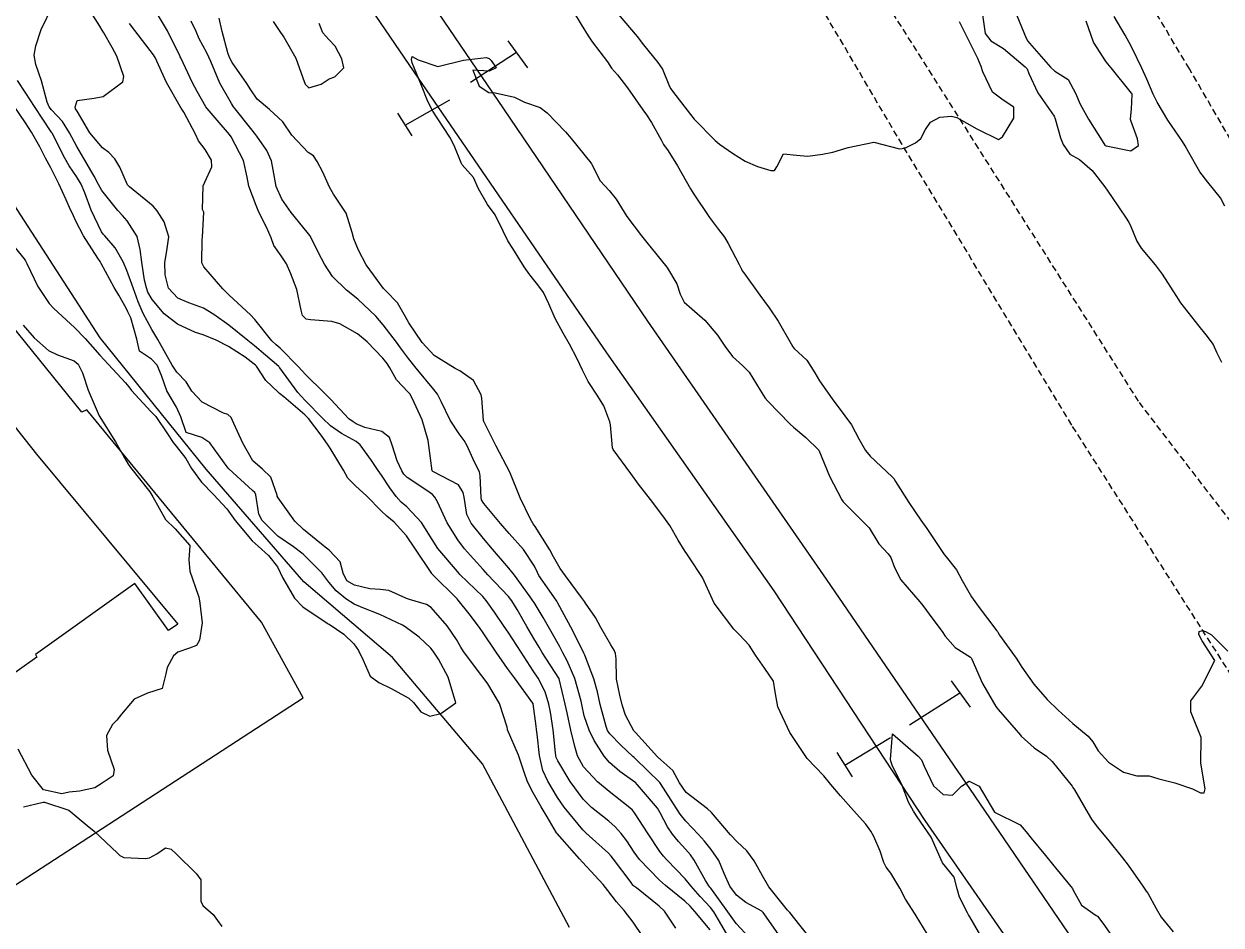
# Model space of a CAD drawing. Header units: metres. Extents: x 292545 to 299085, y 7450245 to 7463078.
# Drawn here: x 298297.5 to 298390.6, y 7451514.4 to 7451584.5 of the extents above; entities that cross this region are included whole.
import ezdxf

# ---------------------------------------------------------------- set-up
doc = ezdxf.new("R2010")
doc.units = ezdxf.units.M
doc.linetypes.add('DASHED', pattern=[0.75, 0.5, -0.25])
for name, color, linetype in [('Curvas de Nivel 1m', 11, 'Continuous'), ('Curvas de Nivel 5m', 15, 'Continuous'), ('Edificações', 30, 'Continuous'), ('Hidrografia', 140, 'Continuous'), ('Linha Férrea', 20, 'Continuous'), ('Pórtico', 62, 'Continuous'), ('Vias Secundárias', 230, 'DASHED')]:
    doc.layers.add(name, color=color, linetype=linetype)

msp = doc.modelspace()

# ---------------------------------------------------------------- linework, layer by layer
at = {"layer": 'Curvas de Nivel 1m', "flags": 128}
for points, elevation in [([(298348.165, 7451514.145), (298347.285, 7451515.466), (298346.877, 7451515.861), (298345.113, 7451517.266), (298344.892, 7451517.438), (298344.868, 7451517.466), (298344.844, 7451517.491), (298344.701, 7451517.688), (298343.315, 7451519.514), (298343.145, 7451519.737), (298342.928, 7451519.983), (298341.188, 7451521.538), (298340.945, 7451521.791), (298339.497, 7451523.555), (298338.974, 7451524.314), (298338.219, 7451525.572), (298337.838, 7451526.414), (298337.565, 7451527.582), (298337.384, 7451529.239), (298337.347, 7451529.585), (298337.312, 7451529.853), (298337.087, 7451531.59), (298337.08, 7451531.607), (298337.063, 7451531.638), (298335.617, 7451533.605), (298335.094, 7451534.346), (298334.192, 7451535.619), (298333.128, 7451537.18), (298332.957, 7451537.459), (298332.836, 7451537.634), (298332.089, 7451538.593), (298331.231, 7451539.659), (298331.154, 7451539.746), (298329.229, 7451541.68), (298329.183, 7451541.732), (298327.862, 7451543.693), (298327.217, 7451544.663), (298326.257, 7451545.715), (298325.697, 7451546.183), (298325.242, 7451546.608), (298324.148, 7451547.741), (298323.261, 7451548.54), (298322.656, 7451549.148), (298322.331, 7451549.764), (298321.298, 7451551.483), (298321.091, 7451551.782), (298320.598, 7451552.499), (298319.596, 7451553.797), (298319.327, 7451554.077), (298317.682, 7451555.482), (298317.352, 7451555.742), (298317.248, 7451555.822), (298316.27, 7451556.745), (298315.55, 7451557.847), (298315.469, 7451557.944), (298315.375, 7451558.019), (298314.678, 7451558.559), (298313.388, 7451559.398), (298312.417, 7451559.88), (298311.399, 7451560.285), (298310.813, 7451560.487), (298309.411, 7451561.116), (298308.381, 7451561.93), (298307.434, 7451563.03), (298307.112, 7451563.618), (298306.991, 7451563.945), (298306.84, 7451564.558), (298306.639, 7451565.948), (298306.503, 7451566.929), (298306.269, 7451567.952), (298305.505, 7451569.159), (298305.13, 7451569.586), (298304.781, 7451569.971), (298303.536, 7451571.51), (298303.259, 7451571.993), (298302.922, 7451572.624), (298302.132, 7451574.004), (298301.577, 7451574.953), (298301.007, 7451576.019), (298300.464, 7451576.889), (298299.611, 7451577.805), (298299.427, 7451578.042), (298299.274, 7451578.386), (298298.838, 7451580.048), (298298.384, 7451581.321), (298298.257, 7451582.051), (298298.4, 7451582.779), (298298.807, 7451584.043), (298299.702, 7451585.912)], 702), ([(298350.852, 7451514.003), (298349.66, 7451515.438), (298349.283, 7451515.849), (298348.881, 7451516.231), (298347.365, 7451517.465), (298346.899, 7451517.872), (298345.345, 7451519.486), (298344.928, 7451520.039), (298344.362, 7451520.924), (298343.912, 7451521.505), (298343.448, 7451522.013), (298342.952, 7451522.458), (298341.603, 7451523.534), (298340.972, 7451524.161), (298339.969, 7451525.55), (298339.009, 7451527.15), (298338.874, 7451527.424), (298338.836, 7451527.563), (298338.814, 7451527.765), (298338.624, 7451529.566), (298338.424, 7451530.937), (298338.309, 7451531.571), (298338.019, 7451532.522), (298337.456, 7451533.584), (298337.091, 7451534.144), (298336.144, 7451535.6), (298335.129, 7451537.171), (298334.834, 7451537.613), (298334.127, 7451538.636), (298333.422, 7451539.627), (298333.157, 7451539.932), (298331.384, 7451541.657), (298331.286, 7451541.761), (298331.185, 7451541.871), (298329.668, 7451543.675), (298329.213, 7451544.38), (298328.389, 7451545.688), (298327.245, 7451546.902), (298326.818, 7451547.276), (298326.415, 7451547.713), (298325.93, 7451548.39), (298325.269, 7451549.367), (298325.024, 7451549.732), (298324.511, 7451550.511), (298323.62, 7451551.747), (298323.305, 7451551.991), (298322.158, 7451552.614), (298321.317, 7451553.206), (298320.721, 7451553.786), (298319.344, 7451555.198), (298318.782, 7451555.806), (298317.372, 7451557.72), (298317.33, 7451557.779), (298317.285, 7451557.821), (298316.263, 7451558.718), (298315.389, 7451559.425), (298314.875, 7451559.855), (298313.411, 7451561.054), (298312.238, 7451561.882), (298311.428, 7451562.36), (298310.304, 7451562.779), (298309.435, 7451563.143), (298308.706, 7451563.927), (298308.44, 7451564.949), (298308.437, 7451565.93), (298308.591, 7451566.82), (298308.739, 7451567.928), (298308.361, 7451569.075), (298307.839, 7451569.937), (298307.518, 7451570.309), (298305.683, 7451571.816), (298305.543, 7451571.938), (298305.526, 7451571.96), (298304.916, 7451573.329), (298304.525, 7451573.976), (298304.059, 7451574.474), (298303.576, 7451574.835), (298302.602, 7451576), (298301.61, 7451577.683), (298301.483, 7451577.883), (298301.438, 7451578.013), (298301.618, 7451578.523), (298302.925, 7451578.691), (298303.621, 7451578.829), (298305.15, 7451579.967), (298305.227, 7451580.378), (298304.691, 7451581.975), (298304.325, 7451582.636), (298303.681, 7451583.776), (298303.563, 7451583.991), (298303.365, 7451584.314), (298302.279, 7451586.004)], 703), ([(298340.138, 7451585.556), (298340.818, 7451584.423), (298341.345, 7451583.543), (298341.676, 7451583.093), (298342.848, 7451581.522), (298343.18, 7451581.048), (298343.643, 7451580.512), (298344.413, 7451579.502), (298345.616, 7451577.794), (298345.747, 7451577.621), (298345.839, 7451577.487), (298346.272, 7451576.811), (298347.028, 7451575.468), (298347.22, 7451575.106), (298347.574, 7451574.596), (298348.297, 7451573.453), (298349.329, 7451571.649), (298349.456, 7451571.441), (298349.532, 7451571.322), (298350.801, 7451569.427), (298351.504, 7451568.481), (298351.972, 7451567.887), (298352.259, 7451567.409), (298353.093, 7451565.771), (298353.282, 7451565.393), (298353.343, 7451565.273), (298353.46, 7451565.108), (298354.703, 7451563.377), (298355.433, 7451562.384), (298356.148, 7451561.363), (298357.151, 7451559.598), (298357.29, 7451559.351), (298357.392, 7451559.231), (298358.36, 7451558.313), (298359.001, 7451557.326), (298359.364, 7451556.718), (298360.346, 7451555.31), (298361.33, 7451554.002), (298361.842, 7451553.295), (298362.401, 7451552.2), (298362.939, 7451551.284), (298363.296, 7451550.843), (298365.002, 7451549.254), (298365.127, 7451549.108), (298365.269, 7451548.881), (298366.304, 7451547.239), (298367.232, 7451545.866), (298367.692, 7451545.225), (298368.74, 7451543.682), (298369.056, 7451543.211), (298369.201, 7451543.025), (298370.009, 7451542.016), (298370.447, 7451541.191), (298371.164, 7451539.909), (298371.683, 7451539.175), (298373.134, 7451537.277), (298373.188, 7451537.214), (298373.222, 7451537.159), (298373.365, 7451536.921), (298374.649, 7451535.137), (298374.831, 7451534.865), (298375.096, 7451534.444), (298376.027, 7451533.121), (298377.071, 7451531.936), (298377.916, 7451531.101), (298379.047, 7451530.06), (298380.25, 7451529.072), (298380.603, 7451528.641), (298381.022, 7451527.923), (298381.826, 7451527.052), (298383.005, 7451526.268), (298384.032, 7451526.001), (298385.003, 7451525.994), (298385.75, 7451525.758), (298386.99, 7451525.451), (298388.361, 7451524.976), (298388.98, 7451524.662), (298389.28, 7451524.667), (298389.352, 7451524.966), (298389.013, 7451526.97), (298389.033, 7451528.97), (298388.228, 7451530.978), (298388.238, 7451531.812), (298389.083, 7451532.97), (298390.105, 7451534.955), (298389.126, 7451536.493), (298388.855, 7451536.973), (298388.886, 7451537.222), (298389.136, 7451537.281), (298389.385, 7451537.215), (298389.855, 7451536.959), (298391.114, 7451535.693)], 707), ([(298343.7, 7451585.232), (298345.176, 7451583.495), (298345.673, 7451582.85), (298346.781, 7451581.473), (298347.128, 7451580.948), (298347.636, 7451579.731), (298347.75, 7451579.459), (298348.179, 7451578.903), (298349.312, 7451577.443), (298349.608, 7451577.082), (298351.244, 7451575.423), (298351.58, 7451575.124), (298352.584, 7451574.416), (298353.567, 7451573.792), (298354.526, 7451573.38), (298355.559, 7451573.085), (298355.85, 7451573.075), (298356.021, 7451573.365), (298356.549, 7451574.384), (298357.572, 7451574.279), (298358.432, 7451574.198), (298359.573, 7451574.34), (298360.377, 7451574.51), (298361.579, 7451574.861), (298363.583, 7451575.27), (298365.578, 7451574.752), (298366.001, 7451574.824), (298366.832, 7451575.238), (298367.245, 7451575.577), (298367.598, 7451576.261), (298367.982, 7451576.849), (298368.7, 7451577.214), (298369.614, 7451577.314), (298370.042, 7451577.196), (298371.6, 7451576.308), (298373.264, 7451575.487), (298373.591, 7451575.699), (298374.469, 7451577.147), (298374.475, 7451578.001), (298373.627, 7451578.551), (298372.815, 7451579.168), (298372.06, 7451580.765), (298371.923, 7451581.177), (298371.662, 7451581.777), (298370.966, 7451583.187), (298370.247, 7451584.645)], 706), ([(298352.303, 7451513.405), (298351.499, 7451514.778), (298351.123, 7451515.418), (298350.876, 7451515.744), (298350.058, 7451516.606), (298349.351, 7451517.443), (298348.901, 7451517.985), (298347.467, 7451519.465), (298347.205, 7451519.745), (298346.929, 7451520.115), (298346.026, 7451521.479), (298344.959, 7451523.114), (298344.795, 7451523.326), (298344.598, 7451523.495), (298342.982, 7451524.768), (298342.089, 7451525.529), (298341.004, 7451526.697), (298340.529, 7451527.545), (298340.31, 7451528.261), (298340.007, 7451529.55), (298339.716, 7451530.893), (298339.576, 7451531.555), (298339.098, 7451533.545), (298339.095, 7451533.56), (298339.083, 7451533.58), (298337.785, 7451535.58), (298337.533, 7451535.999), (298337.124, 7451536.684), (298336.582, 7451537.596), (298335.822, 7451538.928), (298335.413, 7451539.607), (298335.158, 7451539.941), (298333.561, 7451541.626), (298333.187, 7451542.031), (298332.426, 7451542.872), (298331.738, 7451543.652), (298331.213, 7451544.334), (298330.398, 7451545.668), (298329.631, 7451547.294), (298329.441, 7451547.678), (298329.255, 7451547.862), (298328.717, 7451548.226), (298327.268, 7451549.201), (298327.025, 7451549.458), (298326.874, 7451549.706), (298326.509, 7451550.487), (298326.1, 7451551.718), (298325.894, 7451552.306), (298325.313, 7451552.78), (298323.979, 7451553.081), (298323.319, 7451553.381), (298323.084, 7451553.517), (298322.749, 7451553.759), (298321.345, 7451555.257), (298320.823, 7451555.785), (298319.367, 7451557.22), (298318.823, 7451557.805), (298317.387, 7451559.245), (298317.079, 7451559.514), (298316.757, 7451559.83), (298315.417, 7451561.482), (298315.085, 7451561.853), (298313.438, 7451563.389), (298312.945, 7451563.875), (298311.468, 7451565.571), (298311.313, 7451565.892), (298311.339, 7451567.74), (298311.349, 7451567.892), (298311.448, 7451569.827), (298311.432, 7451569.891), (298311.361, 7451570.046), (298311.419, 7451571.892), (298311.546, 7451572.17), (298312.09, 7451573.352), (298312.048, 7451573.885), (298311.571, 7451574.703), (298311.055, 7451575.375), (298310.806, 7451575.902), (298309.907, 7451577.617), (298309.697, 7451577.919), (298309.664, 7451577.97), (298309.614, 7451578.048), (298308.55, 7451579.931), (298307.662, 7451581.88), (298307.633, 7451581.94), (298307.534, 7451582.072), (298306.095, 7451583.956), (298305.688, 7451584.506)], 704), ([(298356.357, 7451513.355), (298355.233, 7451515.001), (298354.982, 7451515.369), (298354.874, 7451515.47), (298353.634, 7451516.142), (298352.886, 7451516.699), (298352.365, 7451517.405), (298351.936, 7451518.382), (298351.512, 7451519.414), (298350.931, 7451520.265), (298350.409, 7451520.899), (298349.94, 7451521.43), (298348.953, 7451522.457), (298348.514, 7451523.002), (298348.224, 7451523.451), (298346.992, 7451525.394), (298346.933, 7451525.471), (298345.011, 7451527.347), (298344.936, 7451527.415), (298344.844, 7451527.493), (298343.889, 7451528.374), (298343.039, 7451529.253), (298342.865, 7451529.522), (298342.755, 7451529.814), (298342.302, 7451531.528), (298342.071, 7451532.532), (298341.795, 7451533.533), (298341.11, 7451535.363), (298341.031, 7451535.541), (298340.939, 7451535.717), (298340.003, 7451537.551), (298339.149, 7451539.147), (298339.003, 7451539.414), (298338.908, 7451539.564), (298338.311, 7451540.427), (298337.523, 7451541.585), (298337.408, 7451541.81), (298337.19, 7451542.291), (298336.315, 7451543.599), (298335.221, 7451544.828), (298334.528, 7451545.617), (298333.248, 7451547.166), (298333.07, 7451547.451), (298333.034, 7451547.633), (298332.965, 7451549.33), (298332.891, 7451549.636), (298332.527, 7451550.399), (298331.955, 7451551.65), (298331.717, 7451552.064), (298331.312, 7451552.601), (298330.625, 7451553.667), (298329.912, 7451555.106), (298329.624, 7451555.677), (298329.357, 7451556.043), (298327.98, 7451557.694), (298327.38, 7451558.457), (298326.846, 7451559.167), (298326.441, 7451559.714), (298325.413, 7451561.071), (298324.843, 7451561.736), (298323.436, 7451563.075), (298322.56, 7451563.759), (298321.459, 7451564.83), (298320.857, 7451565.779), (298320.368, 7451566.673), (298319.825, 7451567.795), (298319.709, 7451568.011), (298319.498, 7451568.286), (298318.25, 7451569.813), (298317.528, 7451570.843), (298317.089, 7451571.827), (298316.852, 7451573.127), (298316.722, 7451573.833), (298316.36, 7451574.628), (298315.582, 7451575.738), (298315.496, 7451575.851), (298315.112, 7451576.332), (298313.898, 7451577.866), (298313.779, 7451578.032), (298313.617, 7451578.29), (298312.711, 7451579.879), (298312, 7451581.544), (298311.858, 7451581.888), (298311.667, 7451582.281), (298311.108, 7451583.329), (298310.872, 7451583.902), (298310.477, 7451584.694)], 706), ([(298358.659, 7451513.332), (298357.816, 7451514.383), (298357.035, 7451515.348), (298356.875, 7451515.539), (298355.408, 7451517.365), (298354.905, 7451518.204), (298354.279, 7451519.38), (298353.688, 7451520.146), (298352.938, 7451520.862), (298352.417, 7451521.405), (298350.96, 7451523.13), (298350.627, 7451523.423), (298348.982, 7451524.693), (298348.474, 7451525.448), (298347.955, 7451526.408), (298347.011, 7451527.241), (298346.738, 7451527.473), (298345.032, 7451529.361), (298344.968, 7451529.427), (298344.915, 7451529.492), (298344.264, 7451530.711), (298343.991, 7451531.506), (298343.816, 7451532.254), (298343.552, 7451533.513), (298343.527, 7451535.093), (298343.477, 7451535.515), (298343.368, 7451535.769), (298343.12, 7451536.185), (298342.339, 7451537.528), (298341.924, 7451538.312), (298341.152, 7451539.427), (298341.069, 7451539.541), (298340.841, 7451539.86), (298339.593, 7451541.556), (298339.188, 7451542.117), (298338.666, 7451543.037), (298338.383, 7451543.572), (298337.23, 7451545.378), (298337.086, 7451545.591), (298336.869, 7451545.961), (298336.075, 7451547.602), (298335.273, 7451549.61), (298334.197, 7451551.621), (298333.321, 7451553.394), (298333.236, 7451553.545), (298333.205, 7451553.632), (298333.084, 7451555.369), (298333.039, 7451555.635), (298332.449, 7451556.729), (298331.371, 7451557.498), (298331.023, 7451557.663), (298329.383, 7451558.677), (298328.447, 7451559.689), (298327.416, 7451561.225), (298327.152, 7451561.704), (298326.515, 7451562.795), (298325.619, 7451563.727), (298325.525, 7451563.81), (298325.445, 7451563.899), (298324.076, 7451565.744), (298323.48, 7451566.889), (298323.136, 7451567.754), (298322.994, 7451568.259), (298322.521, 7451569.76), (298321.535, 7451571.234), (298321.241, 7451571.775), (298320.728, 7451572.956), (298320.263, 7451573.79), (298320.001, 7451574.227), (298319.57, 7451574.488), (298318.301, 7451575.813), (298317.599, 7451576.863), (298316.577, 7451577.83), (298315.621, 7451578.62), (298315.12, 7451579.34), (298314.795, 7451579.853), (298313.657, 7451581.483), (298313.447, 7451581.872), (298313.32, 7451582.22), (298312.873, 7451583.878), (298312.653, 7451584.92)], 707), ([(298316.851, 7451584.669), (298317.422, 7451583.823), (298317.679, 7451583.452), (298318.619, 7451581.81), (298319.162, 7451580.283), (298319.34, 7451579.803), (298319.63, 7451579.512), (298320.576, 7451579.786), (298321.209, 7451580.207), (298321.642, 7451580.36), (298322.36, 7451581.055), (298322.196, 7451581.765), (298321.673, 7451582.74), (298321.176, 7451583.276), (298320.723, 7451583.784), (298320.424, 7451584.523)], 707), ([(298372.031, 7451585.175), (298372.244, 7451583.727), (298372.68, 7451583.165), (298373.674, 7451582.558), (298375.352, 7451581.135), (298375.5, 7451580.981), (298375.648, 7451580.629), (298376.338, 7451579.123), (298377.606, 7451577.291), (298377.696, 7451577.109), (298378.097, 7451575.611), (298378.299, 7451575.099), (298378.836, 7451574.352), (298379.571, 7451573.934), (298380.574, 7451573.07), (298381.544, 7451571.799), (298382.061, 7451571.055), (298383.269, 7451569.289), (298383.426, 7451569.041), (298383.511, 7451568.847), (298384.036, 7451567.569), (298384.376, 7451567.027), (298385.474, 7451565.733), (298386.015, 7451565.004), (298387.074, 7451563.366), (298387.307, 7451562.991), (298387.44, 7451562.788), (298388.853, 7451560.976), (298389.406, 7451560.304), (298389.97, 7451559.533), (298390.224, 7451558.958), (298390.611, 7451558.177)], 706), ([(298390.883, 7451570.306), (298390.543, 7451570.955), (298389.551, 7451572.18), (298388.936, 7451572.976), (298388.074, 7451574.489), (298387.803, 7451574.988), (298387.586, 7451575.323), (298386.448, 7451577.002), (298385.624, 7451578.391), (298385.32, 7451579.015), (298384.81, 7451580.188), (298384.413, 7451581.029), (298383.676, 7451582.605), (298383.442, 7451583.042), (298383.124, 7451583.61), (298382.283, 7451585.054)], 706), ([(298368.012, 7451513.218), (298366.871, 7451515.103), (298366.79, 7451515.231), (298366.033, 7451516.391), (298365.588, 7451517.243), (298364.905, 7451518.41), (298364.544, 7451518.89), (298364.364, 7451519.258), (298364.061, 7451520.128), (298363.57, 7451521.271), (298363.357, 7451521.684), (298362.952, 7451522.231), (298361.988, 7451523.29), (298360.98, 7451524.431), (298360.245, 7451525.311), (298359.679, 7451525.999), (298359.006, 7451526.687), (298358.39, 7451527.336), (298357.033, 7451529.35), (298356.116, 7451531.359), (298355.909, 7451532.527), (298355.766, 7451533.363), (298355.097, 7451534.335), (298354.366, 7451535.381), (298353.893, 7451536.16), (298353.128, 7451536.953), (298352.695, 7451537.404), (298351.153, 7451539.42), (298350.263, 7451541.429), (298349.199, 7451543.034), (298349.025, 7451543.266), (298348.905, 7451543.444), (298348.354, 7451544.315), (298347.706, 7451545.463), (298347.51, 7451545.741), (298347.239, 7451546.097), (298346.204, 7451547.48), (298345.265, 7451548.677), (298344.673, 7451549.496), (298343.301, 7451551.377), (298343.253, 7451551.511), (298343.092, 7451553.285), (298343.051, 7451553.514), (298342.582, 7451554.768), (298342.115, 7451555.528), (298341.36, 7451556.659), (298340.92, 7451557.545), (298340.495, 7451558.436), (298339.908, 7451559.555), (298339.406, 7451560.427), (298338.79, 7451561.566), (298338.299, 7451562.707), (298337.874, 7451563.576), (298337.449, 7451564.187), (298336.83, 7451564.963), (298336.376, 7451565.596), (298335.484, 7451566.997), (298335.112, 7451567.614), (298334.751, 7451568.367), (298334.117, 7451569.624), (298333.525, 7451570.44), (298332.824, 7451571.641), (298332.429, 7451572.524), (298331.562, 7451573.519), (298331.471, 7451573.661), (298330.941, 7451575.024), (298330.592, 7451575.665), (298329.605, 7451577.17), (298329.28, 7451577.683), (298328.872, 7451578.436), (298328.403, 7451579.692), (298327.659, 7451581.443), (298327.619, 7451581.701), (298327.665, 7451581.95), (298328.141, 7451581.695), (298329.655, 7451581.178), (298331.653, 7451581.65), (298333.423, 7451581.866), (298333.655, 7451581.78), (298333.812, 7451581.628), (298334.212, 7451581.059), (298333.645, 7451580.797), (298332.395, 7451580.893), (298332.881, 7451579.638), (298333.628, 7451579.156), (298334.123, 7451579.13), (298335.625, 7451578.773), (298336.408, 7451578.386), (298337.617, 7451577.983), (298338.157, 7451577.575), (298339.591, 7451576.077), (298340.041, 7451575.555), (298341.564, 7451573.665), (298341.622, 7451573.597), (298341.654, 7451573.539), (298342.296, 7451572.274), (298342.984, 7451571.518), (298343.533, 7451570.858), (298344.361, 7451569.502), (298345.498, 7451567.991), (298345.918, 7451567.486), (298347.464, 7451565.55), (298347.526, 7451565.469), (298348.254, 7451564.261), (298348.52, 7451563.454), (298348.831, 7451562.843), (298349.432, 7451562.31), (298350.426, 7451561.43), (298351.406, 7451560.271), (298351.997, 7451559.411), (298352.592, 7451558.609), (298353.378, 7451557.873), (298353.886, 7451557.385), (298354.748, 7451555.98), (298355.137, 7451555.372), (298355.34, 7451555.123), (298357.065, 7451553.353), (298357.321, 7451553.118), (298358.28, 7451552.302), (298359.303, 7451551.32), (298360.121, 7451549.312), (298361.1, 7451547.456), (298361.204, 7451547.3), (298361.252, 7451547.242), (298363.223, 7451545.28), (298363.973, 7451544.031), (298364.682, 7451543.258), (298364.905, 7451542.96), (298365.192, 7451542.196), (298365.678, 7451541.245), (298367.157, 7451539.519), (298367.401, 7451539.228), (298368.178, 7451538.184), (298368.885, 7451537.212), (298369.129, 7451536.843), (298369.9, 7451535.978), (298371.104, 7451535.229), (298371.154, 7451535.179), (298371.214, 7451535.067), (298372.025, 7451533.171), (298373.065, 7451531.392), (298373.165, 7451531.259), (298373.246, 7451531.157), (298374.639, 7451529.544), (298374.98, 7451529.141), (298375.032, 7451529.082), (298376.06, 7451528.161), (298377.017, 7451527.524), (298377.463, 7451527.105), (298378.994, 7451525.175), (298379.031, 7451525.127), (298379.057, 7451525.089), (298379.18, 7451524.897), (298380.263, 7451523.07), (298380.512, 7451522.621), (298380.953, 7451522.028), (298381.75, 7451521.052), (298382.921, 7451519.601), (298383.368, 7451519.035), (298384.516, 7451517.405), (298384.775, 7451517.021), (298384.891, 7451516.85), (298385.548, 7451515.678), (298385.918, 7451515.004), (298386.856, 7451513.852)], 708), ([(298345.609, 7451513.482), (298344.86, 7451514.61), (298344.16, 7451515.501), (298343.567, 7451516.197), (298342.888, 7451517.078), (298342.533, 7451517.524), (298340.919, 7451519.277), (298340.676, 7451519.542), (298338.942, 7451521.497), (298338.916, 7451521.534), (298338.903, 7451521.561), (298338.179, 7451522.795), (298337.708, 7451523.579), (298336.982, 7451524.846), (298336.616, 7451525.594), (298336.407, 7451526.188), (298335.941, 7451527.601), (298335.088, 7451529.564), (298335.069, 7451529.61), (298335.044, 7451529.765), (298334.459, 7451531.616), (298333.549, 7451533.155), (298333.185, 7451533.629), (298333.085, 7451533.758), (298331.671, 7451535.652), (298331.453, 7451535.992), (298331.122, 7451536.581), (298330.39, 7451537.667), (298329.147, 7451539.076), (298328.776, 7451539.312), (298327.452, 7451539.706), (298327.227, 7451539.773), (298327.164, 7451539.802), (298325.857, 7451540.407), (298325.17, 7451540.474), (298324.384, 7451540.524), (298323.174, 7451540.812), (298322.578, 7451541.16), (298322.296, 7451541.763), (298322.069, 7451542.644), (298321.201, 7451543.547), (298320.891, 7451543.783), (298319.223, 7451545.142), (298318.529, 7451545.807), (298317.251, 7451547.605), (298317.174, 7451547.743), (298317.152, 7451547.822), (298316.661, 7451549.223), (298316.036, 7451549.839), (298315.283, 7451550.489), (298314.481, 7451551.858), (298313.784, 7451553.399), (298313.574, 7451553.867), (298313.326, 7451554.084), (298313.002, 7451554.199), (298311.34, 7451555.05), (298310.537, 7451555.902), (298310.082, 7451556.631), (298309.368, 7451557.393), (298308.988, 7451557.924), (298308.508, 7451558.803), (298307.888, 7451559.935), (298307.405, 7451560.715), (298306.741, 7451561.95), (298306.349, 7451562.873), (298305.96, 7451563.955), (298305.463, 7451565.298), (298305.179, 7451565.964), (298304.563, 7451567.053), (298303.756, 7451567.986), (298303.624, 7451568.118), (298303.496, 7451568.31), (298302.692, 7451569.998), (298302.191, 7451571.345), (298301.916, 7451572.006), (298301.549, 7451572.603), (298300.972, 7451573.434), (298300.646, 7451574.024), (298299.655, 7451575.976), (298299.622, 7451576.04), (298299.61, 7451576.057), (298299.593, 7451576.081), (298298.287, 7451578.053), (298297.623, 7451579.098), (298296.976, 7451580.067)], 701), ([(298297.408, 7451561.033), (298298.26, 7451560.051), (298299.383, 7451559.087), (298300.078, 7451558.728), (298301.376, 7451558.276), (298301.681, 7451558.007), (298302.022, 7451557.348), (298302.473, 7451555.999), (298303.323, 7451553.99), (298304.584, 7451551.977), (298305.29, 7451550.723), (298305.562, 7451550.242), (298305.755, 7451549.963), (298307.255, 7451548.075), (298307.349, 7451547.939), (298307.493, 7451547.695), (298308.471, 7451545.928), (298309.222, 7451545.19), (298310.37, 7451543.908), (298310.303, 7451542.798), (298310.375, 7451541.908), (298311.013, 7451540.053), (298311.058, 7451539.901), (298311.156, 7451539.409), (298311.323, 7451537.897), (298311.119, 7451536.533), (298310.881, 7451536.136), (298310.349, 7451535.908), (298309.425, 7451535.6), (298309.104, 7451535.326), (298308.598, 7451534.417), (298308.51, 7451533.926), (298308.217, 7451532.783), (298307.068, 7451532.427), (298306.046, 7451531.955), (298305.051, 7451530.787), (298304.692, 7451530.328), (298304.367, 7451529.977), (298303.882, 7451529.129), (298303.964, 7451527.98), (298304.483, 7451526.49), (298304.394, 7451525.976), (298303.551, 7451525.421), (298302.984, 7451525.056), (298301.781, 7451524.808), (298300.98, 7451524.728), (298300.41, 7451524.594), (298298.982, 7451524.9), (298298.07, 7451526.049), (298297.013, 7451528.06)], 701), ([(298372.097, 7451513.167), (298371.034, 7451515.015), (298370.949, 7451515.179), (298370.874, 7451515.329), (298370.255, 7451516.558), (298370.055, 7451517.193), (298369.817, 7451518.111), (298368.913, 7451519.21), (298368.051, 7451521.219), (298366.959, 7451522.809), (298366.665, 7451523.233), (298366.273, 7451523.938), (298365.778, 7451525.242), (298365.008, 7451526.806), (298364.892, 7451527.133), (298364.875, 7451527.252), (298365.033, 7451529.25), (298367.016, 7451527.509), (298367.284, 7451527.227), (298367.494, 7451526.739), (298368.208, 7451525.218), (298368.983, 7451524.53), (298369.694, 7451524.488), (298370.397, 7451525.189), (298370.997, 7451525.581), (298371.778, 7451525.172), (298372.963, 7451523.16), (298374.953, 7451522.181), (298375.436, 7451521.621), (298375.807, 7451521.127), (298376.923, 7451519.795), (298377.473, 7451519.104), (298378.896, 7451517.378), (298379.024, 7451517.218), (298379.084, 7451517.087), (298379.728, 7451515.924), (298380.874, 7451515.134), (298380.969, 7451515.059), (298381.401, 7451514.519), (298382.42, 7451513.044)], 709), ([(298297.438, 7451523.583), (298298.971, 7451523.93), (298299.072, 7451523.938), (298300.962, 7451523.316), (298302.528, 7451521.996), (298302.763, 7451521.815), (298302.94, 7451521.677), (298304.734, 7451519.972), (298304.92, 7451519.802), (298305.248, 7451519.635), (298306.917, 7451519.554), (298307.242, 7451519.612), (298307.811, 7451519.931), (298308.476, 7451520.376), (298308.926, 7451520.271), (298309.32, 7451519.916), (298310.9, 7451518.375), (298311.22, 7451517.895), (298311.224, 7451516.242), (298311.378, 7451515.892), (298312.179, 7451515.194), (298312.857, 7451514.269)], 701)]:
    msp.add_lwpolyline(points, dxfattribs=dict(at, elevation=elevation))
at = {"layer": 'Curvas de Nivel 5m', "flags": 128}
for points, elevation in [([(298353.909, 7451513.384), (298352.86, 7451514.512), (298352.219, 7451515.407), (298350.891, 7451517.248), (298350.81, 7451517.339), (298350.747, 7451517.422), (298350.492, 7451517.834), (298349.606, 7451519.44), (298349.326, 7451519.843), (298348.931, 7451520.282), (298348.379, 7451520.89), (298347.909, 7451521.456), (298347.521, 7451522.033), (298346.959, 7451523.118), (298346.744, 7451523.472), (298345.185, 7451525.293), (298345.012, 7451525.49), (298344.993, 7451525.505), (298343.814, 7451526.321), (298343.008, 7451527.022), (298342.591, 7451527.524), (298341.83, 7451528.733), (298341.422, 7451529.536), (298341.054, 7451530.644), (298340.856, 7451531.542), (298340.803, 7451531.805), (298340.33, 7451533.548), (298339.718, 7451534.939), (298339.396, 7451535.557), (298339.118, 7451536.079), (298338.589, 7451537.029), (298338.281, 7451537.573), (298337.866, 7451538.305), (298337.152, 7451539.459), (298337.063, 7451539.591), (298336.834, 7451539.917), (298335.62, 7451541.606), (298335.188, 7451542.154), (298333.917, 7451543.623), (298333.215, 7451544.454), (298332.256, 7451545.645), (298331.92, 7451546.33), (298331.716, 7451547.653), (298331.642, 7451548.04), (298331.263, 7451548.629), (298329.317, 7451549.635), (298329.273, 7451549.661), (298329.254, 7451549.68), (298329.228, 7451549.726), (298328.974, 7451551.683), (298328.909, 7451552.082), (298328.435, 7451553.689), (298327.672, 7451555.373), (298327.473, 7451555.699), (298327.354, 7451555.833), (298326.449, 7451556.799), (298325.93, 7451557.722), (298325.723, 7451558.071), (298325.38, 7451558.485), (298324.165, 7451559.742), (298323.402, 7451560.378), (298322.039, 7451561.138), (298321.416, 7451561.326), (298319.76, 7451561.453), (298319.419, 7451561.516), (298319.124, 7451561.803), (298319.021, 7451562.21), (298318.687, 7451563.808), (298318.237, 7451565.036), (298317.882, 7451565.816), (298317.479, 7451566.442), (298316.908, 7451567.249), (298316.707, 7451567.832), (298316.342, 7451568.678), (298315.745, 7451569.847), (298315.52, 7451570.348), (298314.96, 7451571.856), (298314.836, 7451572.571), (298314.542, 7451573.86), (298313.581, 7451575.705), (298313.457, 7451575.871), (298312.494, 7451576.987), (298311.717, 7451577.889), (298311.614, 7451578.041), (298310.943, 7451579.218), (298310.57, 7451579.906), (298309.662, 7451581.83), (298309.621, 7451581.92), (298309.58, 7451582.005), (298308.629, 7451583.931), (298307.698, 7451585.49)], 705), ([(298374.715, 7451585.14), (298375.438, 7451583.379), (298375.568, 7451583.131), (298375.681, 7451582.99), (298377.316, 7451581.113), (298377.65, 7451580.792), (298378.695, 7451580.146), (298379.274, 7451579.085), (298379.62, 7451578.228), (298380.276, 7451577.073), (298381.471, 7451575.174), (298381.558, 7451575.06), (298381.583, 7451575.032), (298381.655, 7451574.986), (298383.578, 7451574.595), (298384.166, 7451575.031), (298384.099, 7451575.544), (298383.601, 7451576.88), (298383.553, 7451577.041), (298383.544, 7451577.1), (298383.615, 7451577.838), (298383.681, 7451578.99), (298383.665, 7451579.04), (298383.655, 7451579.061), (298383.633, 7451579.093), (298382.041, 7451581.056), (298381.66, 7451581.539), (298380.666, 7451583.07), (298380.089, 7451584.686)], 705), ([(298295.957, 7451568.075), (298297.474, 7451566.216), (298297.58, 7451566.059), (298297.686, 7451565.842), (298298.554, 7451564.049), (298299.43, 7451562.737), (298299.762, 7451562.37), (298300.133, 7451562.029), (298301.406, 7451560.87), (298302.23, 7451560.002), (298303.38, 7451558.713), (298304.038, 7451557.983), (298305.359, 7451556.553), (298305.627, 7451556.238), (298305.822, 7451555.963), (298307.329, 7451554.329), (298307.718, 7451553.936), (298308.641, 7451552.595), (298309.068, 7451551.922), (298309.3, 7451551.625), (298310.066, 7451550.684), (298310.507, 7451549.902), (298311.267, 7451548.823), (298312.221, 7451547.88), (298313.242, 7451546.749), (298313.909, 7451545.863), (298315.209, 7451544.279), (298315.686, 7451543.843), (298316.497, 7451543.132), (298317.187, 7451542.242), (298317.398, 7451541.818), (298317.584, 7451541.41), (298318.502, 7451539.807), (298319.153, 7451539.134), (298321.052, 7451537.863), (298321.133, 7451537.817), (298321.203, 7451537.779), (298322.362, 7451536.998), (298323.118, 7451536.262), (298323.484, 7451535.746), (298323.863, 7451534.981), (298324.405, 7451533.737), (298325.078, 7451533.261), (298326.025, 7451532.769), (298327.068, 7451532.215), (298327.397, 7451532.036), (298327.758, 7451531.7), (298328.328, 7451530.963), (298329.052, 7451530.627), (298329.889, 7451530.838), (298331.063, 7451531.66), (298330.456, 7451533.666), (298329.721, 7451535.057), (298329.301, 7451535.678), (298329.115, 7451535.919), (298328.207, 7451536.777), (298327.132, 7451537.584), (298326.906, 7451537.712), (298325.145, 7451538.543), (298323.834, 7451539.061), (298323.157, 7451539.336), (298322.505, 7451539.76), (298321.766, 7451540.368), (298321.176, 7451541.052), (298320.627, 7451541.786), (298319.197, 7451543.244), (298318.422, 7451543.808), (298317.215, 7451544.623), (298315.985, 7451545.839), (298315.738, 7451546.343), (298315.497, 7451547.846), (298315.429, 7451548.021), (298315.256, 7451548.19), (298313.4, 7451549.869), (298313.275, 7451550.013), (298311.935, 7451551.884), (298311.307, 7451552.302), (298310.092, 7451552.69), (298309.681, 7451553.915), (298309.334, 7451554.654), (298308.574, 7451555.928), (298308.163, 7451557.134), (298307.832, 7451557.935), (298307.377, 7451558.398), (298306.46, 7451559.03), (298306.242, 7451559.957), (298305.774, 7451561.608), (298305.603, 7451561.967), (298305.551, 7451562.095), (298305.427, 7451562.379), (298304.835, 7451563.367), (298304.48, 7451563.974), (298303.471, 7451565.835), (298303.384, 7451565.991), (298303.215, 7451566.253), (298302.099, 7451568.004), (298301.504, 7451569.144), (298301.231, 7451569.735), (298301.096, 7451570.016), (298300.761, 7451570.785), (298300.186, 7451572.03), (298299.97, 7451572.457), (298299.555, 7451573.277), (298299.148, 7451574.044), (298298.697, 7451574.928), (298298.056, 7451576.055), (298297.6, 7451576.793), (298296.718, 7451578.069)], 700)]:
    msp.add_lwpolyline(points, dxfattribs=dict(at, elevation=elevation))
at = {"layer": 'Edificações'}
for points in [[(298284.176, 7451509.309), (298319.195, 7451532.066), (298315.934, 7451537.941), (298302.368, 7451554.469), (298301.981, 7451554.279), (298283.871, 7451576.662)], [(298292.836, 7451558.067), (298298.447, 7451551.01), (298309.425, 7451537.783), (298308.723, 7451537.283), (298306.093, 7451540.961), (298298.353, 7451535.414), (298298.479, 7451535.209), (298293.864, 7451531.949)]]:
    msp.add_lwpolyline(points, dxfattribs=at)
at = {"layer": 'Hidrografia'}
msp.add_lwpolyline([(298339.898, 7451514.191), (298333.145, 7451526.919), (298326.147, 7451535.206), (298319.234, 7451541.084), (298311.638, 7451549.833), (298303.405, 7451560.07), (298295.535, 7451572.168), (298291.892, 7451578.647)], dxfattribs=at)
at = {"layer": 'Linha Férrea', "linetype": 'Continuous'}
for points in [[(298213.138, 7451749.95), (298218.046, 7451742.821), (298228.068, 7451727.577), (298240.517, 7451708.964), (298252.017, 7451692.078), (298266.314, 7451671.769), (298282.79, 7451647.608), (298293.13, 7451632.017), (298303.418, 7451616.687), (298316.068, 7451597.95), (298328.139, 7451580.264), (298342.783, 7451558.9), (298355.799, 7451540.372), (298367.555, 7451522.526), (298376.985, 7451508.896)], [(298274.622, 7451659.585), (298283.349, 7451650.161), (298296.557, 7451633.69), (298309.141, 7451615.562), (298321.663, 7451597.147), (298334.761, 7451577.877), (298345.968, 7451561.346), (298359.861, 7451541.281), (298371.069, 7451524.929), (298385.139, 7451504.276)]]:
    msp.add_lwpolyline(points, dxfattribs=at)
at = {"layer": 'Pórtico'}
for points in [[(298335.117, 7451583.17), (298336.625, 7451581.076)], [(298335.779, 7451582.251), (298332.212, 7451579.921)], [(298327.112, 7451576.611), (298330.588, 7451578.562)], [(298326.529, 7451577.543), (298327.638, 7451575.771)], [(298369.591, 7451533.372), (298371.067, 7451531.327)], [(298370.277, 7451532.421), (298366.361, 7451529.925)], [(298361.317, 7451526.809), (298364.863, 7451528.983)], [(298360.688, 7451527.807), (298361.887, 7451525.904)]]:
    msp.add_lwpolyline(points, dxfattribs=at)
at = {"layer": 'Vias Secundárias'}
for points in [[(298272.28, 7451723.167), (298311.84, 7451670.853), (298333.925, 7451637.471), (298354.488, 7451604.16), (298363.024, 7451588.505), (298384.207, 7451555.032), (298397.191, 7451538.121), (298398.467, 7451533.658), (298401.052, 7451528.706), (298410.547, 7451516.377), (298420.006, 7451503.588), (298430.531, 7451489.55), (298440.314, 7451475.516), (298449.953, 7451462.551), (298462.391, 7451446.251), (298473.769, 7451431.081), (298484.539, 7451416.802), (298495.916, 7451401.066), (298505.413, 7451388.307), (298513.245, 7451378.167), (298521.922, 7451366.999)], [(298518.838, 7451364.986), (298506.836, 7451380.58), (298490.605, 7451402.156), (298476.014, 7451421.868), (298467.573, 7451433.699), (298454.67, 7451451.222), (298443.239, 7451465.76), (298430.603, 7451482.424), (298418.566, 7451497.723), (298410.783, 7451508.392), (298401.15, 7451521.345), (298392.214, 7451532.517), (298378.975, 7451553.27), (298365.778, 7451575.097), (298346.473, 7451607.859), (298327.459, 7451640.11), (298307.727, 7451669.807), (298267.832, 7451719.966)]]:
    msp.add_lwpolyline(points, dxfattribs=at)
at = {"layer": 'Vias Secundárias', "elevation": 709.908}
msp.add_lwpolyline([(298400.031, 7451560.573), (298388.131, 7451580.98), (298376.223, 7451600.885), (298357.971, 7451629.241), (298339.873, 7451658.775), (298325.297, 7451679.475), (298308.924, 7451704.773), (298298.354, 7451720.52)], dxfattribs=at)

doc.saveas('drawing.dxf')
